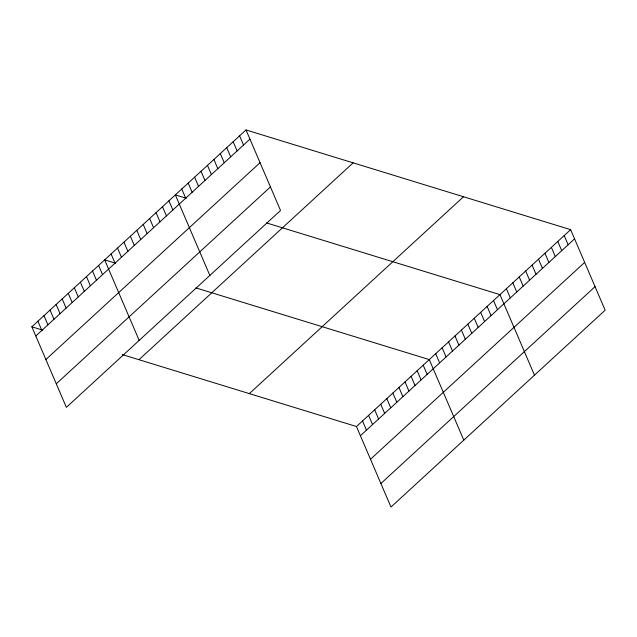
<?xml version="1.0" encoding="UTF-8"?>
<svg xmlns="http://www.w3.org/2000/svg" width="637" height="637" viewBox="0 0 637 637"><rect width="100%" height="100%" fill="white"/><g stroke="black" fill="none" stroke-linecap="round" stroke-linejoin="round"><path stroke-width="0.96" d="M246.017 129.94L280.535 210.473L66.367 407.338L31.85 326.797L246.017 129.94L570.633 229.662L605.15 310.203L390.983 507.06L356.465 426.527L122.232 354.57M35.791 335.986L249.959 139.129M45.88 359.531L260.047 162.674M56.279 383.793L270.446 186.928M138.97 359.706L353.137 162.849M249.346 393.618L463.513 196.753M356.465 426.527L570.633 229.662M360.407 435.716L574.574 238.851M370.495 459.261L584.662 262.396M380.894 483.515L595.062 286.658M186.219 198.242L175.342 194.906L209.86 275.439M266.561 222.926L499.957 294.628L534.475 375.161M115.544 263.208L104.667 259.864L139.185 340.405M195.885 287.892L429.282 359.594L463.8 440.127M31.85 326.797L42.727 330.141M564.207 235.571L568.148 244.759M557.781 241.479L561.723 250.667M551.355 247.379L555.297 256.568M544.93 253.287L548.871 262.476M538.504 259.195L542.445 268.384M532.086 265.096L536.02 274.284M525.66 271.004L529.594 280.192M519.235 276.912L523.168 286.101M512.809 282.82L516.742 292.001M506.383 288.72L510.317 297.909M493.532 300.537L497.473 309.725M487.106 306.437L491.047 315.626M480.68 312.345L484.622 321.534M474.254 318.253L478.196 327.442M467.829 324.153L471.77 333.342M461.403 330.062L465.344 339.25M454.985 335.97L458.919 345.158M448.559 341.878L452.493 351.059M442.134 347.778L446.067 356.967M435.708 353.686L439.641 362.875M423.215 365.168L427.148 374.357M417.147 370.75L421.081 379.939M411.08 376.324L415.013 385.512M405.013 381.905L408.946 391.094M398.945 387.479L402.879 396.668M392.87 393.061L396.811 402.25M386.802 398.635L390.744 407.823M380.735 404.216L384.676 413.405M374.667 409.79L378.609 418.979M368.6 415.372L372.541 424.561M362.533 420.946L366.474 430.134M239.592 135.848L243.533 145.037M233.166 141.748L237.107 150.937M226.74 147.657L230.682 156.845M220.314 153.565L224.256 162.754M213.889 159.465L217.83 168.654M207.471 165.373L211.404 174.562M201.045 171.281L204.979 180.47M194.619 177.19L198.553 186.37M188.194 183.09L192.127 192.278M181.768 188.998L185.701 198.187M168.916 200.806L172.858 209.995M162.491 206.714L166.432 215.903M156.065 212.623L160.006 221.811M149.639 218.531L153.581 227.712M143.214 224.431L147.155 233.62M136.796 230.339L140.729 239.528M130.37 236.247L134.303 245.436M123.944 242.148L127.878 251.336M117.519 248.056L121.452 257.244M111.093 253.964L115.026 263.153M98.6 265.446L102.533 274.635M92.532 271.02L96.466 280.208M86.465 276.601L90.398 285.79M80.397 282.175L84.331 291.364M74.33 287.757L78.263 296.946M68.255 293.331L72.196 302.519M62.187 298.912L66.129 308.101M56.12 304.486L60.061 313.675M50.052 310.068L53.994 319.256M43.985 315.641L47.926 324.83M37.917 321.223L41.859 330.412"/></g></svg>
